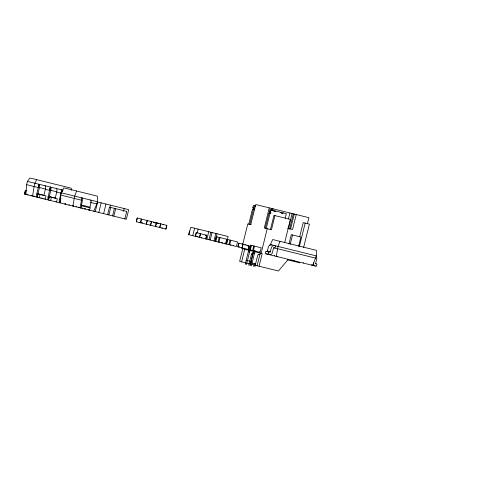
<?xml version="1.0" encoding="UTF-8"?>
<svg xmlns="http://www.w3.org/2000/svg" width="489" height="489" viewBox="0 0 489 489"><rect width="100%" height="100%" fill="white"/><g stroke="black" fill="none" stroke-linecap="round" stroke-linejoin="round"><path stroke-width="0.73" d="M93.692 211.187L96.84 203.992L97.397 201.737L97.415 196.162L63.876 187.862L61.29 192.8L60.734 195.056L60.159 202.886M312.654 265.374L316.352 255.924L316.371 250.344L272.691 239.537L269.83 245.606M25.905 194.408L26.608 184.665L27.421 181.382L29.963 177.996L71.211 188.198L71.547 190.294M49.273 196.706L50.893 189.873A3.515 1.161 -76.1 0 0 50.691 187.269L50.428 187.079L49.615 190.362L45.19 189.267M32.58 196.065L34.12 186.529L34.933 183.241L36.644 179.646M276.254 256.364L278.058 246.444L279.977 241.34M271.811 244.903L271.505 244.848A3.099 2.928 -76.1 0 0 268.418 246.835L267.3 251.34L266.756 251.621M274.794 245.637L274.488 245.582A3.099 2.928 -76.1 0 0 271.401 247.568L270.166 252.275L265.784 251.383L265.221 253.638L316.401 266.303L316.958 264.048L315.173 263.608M36.779 193.937L36.681 194.396A3.515 1.161 -76.1 0 0 36.883 197.006L37.146 197.195L39.566 187.073A3.515 1.161 -76.1 0 0 39.364 184.463L39.102 184.274L36.779 193.937L37.946 193.772L43.912 195.38M43.906 195.245L45.526 188.546A3.515 1.161 -76.1 0 0 45.324 185.936L45.061 185.753M49.621 190.368L48.008 197.201A3.515 1.161 -76.1 0 0 48.209 199.805L48.472 199.995L49.285 196.712L57.354 198.711L56.547 201.994M56.388 188.552L56.651 188.742A3.515 1.161 -76.1 0 1 56.852 191.352L55.233 198.179M62.305 191.829A3.515 1.161 -76.1 0 0 62.011 190.068L61.748 189.879L59.328 200.001A3.515 1.161 -76.1 0 0 59.53 202.611L59.792 202.801L60.447 200.172L59.664 202.709M60.936 197.99L60.599 199.506M254.873 266.749L257.593 255.698A1.693 1.601 -76.1 0 1 259.763 254.524M24.994 194.188L24.688 193.675L25.397 190.802L25.905 190.49M25.141 194.225L25.954 190.936M31.192 195.722L31.29 195.307M31.485 195.789L31.583 195.38M34.743 196.596L34.841 196.187M37.684 197.324L37.378 196.816M39.261 197.715L40.074 194.433M39.566 197.794L39.664 197.379M40.942 198.131L41.039 197.721M42.506 198.522L42.61 198.112M45.22 199.194L46.033 195.906L37.953 193.901L37.023 197.104M50.385 187.067L49.572 190.349L50.556 187.171M50.587 200.521L51.394 197.238M72.989 205.631L72.885 206.04L74.701 196.12L76.62 191.016M76.143 206.841L76.241 206.431M79.084 207.574L78.778 207.061M81.235 200.129L81.791 197.874M89.621 210.178L90.178 207.923L81.272 205.698L82.384 200.796A3.099 1.027 -76.1 0 0 82.164 197.99L82.066 197.941M81.107 208.076L81.669 205.82M82.341 208.375L82.439 207.966M88.57 209.922L89.084 209.61M89.835 207.843L90.893 202.898A3.099 1.027 -76.1 0 0 90.679 200.099L90.575 200.05M94.768 211.456L95.282 211.144M95.257 211.572L97.629 201.975M98.79 212.446L101.162 202.849M103.601 213.638L105.979 204.041M107.635 214.64L109.487 207.153L126.712 211.413L124.86 218.901M110.001 207.269L110.52 205.166M108.87 214.946L110.722 207.458M112.58 215.863L114.438 208.375M113.821 216.169L115.673 208.681M123.466 211.34L124.157 208.54M136.81 221.859L136.504 221.346L137.213 218.473L137.721 218.161M140.062 222.66L140.166 222.25L142.635 222.862M140.979 218.968L141.284 219.482L140.569 222.354M140.606 222.795L141.523 219.103M146.26 224.194L147.177 220.502M146.822 224.335L146.523 223.828L147.232 220.955L147.739 220.643M150.08 225.142L150.588 224.83L151.303 221.957L150.997 221.45M150.624 225.276L151.535 221.584M153.833 222.587L153.937 222.177M155.465 226.474L156.382 222.782M156.009 226.609L155.704 226.095L156.413 223.222L158.198 223.669M156.822 223.326L156.92 222.917M157.091 223.394L157.195 222.984M159.261 227.416L159.775 227.104L160.484 224.231L160.178 223.724M159.805 227.55L160.722 223.852M162.207 228.143L161.902 227.629M163.02 224.861L163.118 224.451M165.459 228.95L165.563 228.54M166.272 225.667L166.376 225.252M165.973 228.638L166.682 225.765M189.524 230.985L188.613 234.677L236.419 246.511L237.544 241.939L227.037 239.341L225.906 243.907M188.882 234.744L190.734 227.257L228.07 236.499L226.389 243.302M192.752 235.704L194.604 228.216M195.294 236.334L196.211 232.636L206.749 235.246L205.838 238.938M195.838 236.468L195.942 236.059M196.755 232.77L196.242 233.082L195.533 235.955L198.008 236.566M197.232 232.727L198.137 229.09M199.096 237.269L199.604 236.963L200.313 234.09L200.007 233.577M199.457 237.361L199.561 236.951M199.64 237.403L200.551 233.711M201.627 237.898L201.731 237.489M205.294 238.803L205.802 238.498L206.511 235.625L205.136 235.282M206.107 235.521L206.205 235.111M206.884 239.2L208.736 231.713M208.992 239.72L210.845 232.232M210.227 240.026L212.079 232.538M213.938 240.949L215.796 233.461M215.093 241.23L216.224 236.664L226.731 239.262L225.6 243.834M215.178 241.254L217.03 233.766M215.845 241.419L216.975 236.853M218.112 241.976L219.243 237.409M218.864 242.165L219.995 237.599M219.378 242.293L219.482 241.884M221.548 242.831L221.651 242.416M222.581 243.082L222.721 242.513M224.842 243.644L224.989 243.076M226.664 244.097L227.795 239.531M228.675 244.592L228.779 244.182M228.925 244.653L230.056 240.087M229.683 244.842L230.814 240.276M230.845 245.13L230.949 244.72M233.4 245.759L233.54 245.191M238.332 246.982L238.43 246.572M239.243 243.29L238.736 243.595L238.027 246.468L239.402 246.811M242.22 244.457L242.318 244.048M241.584 247.789L242.098 247.477L242.807 244.604L242.501 244.09M242.782 244.145L247.795 223.907L251.169 224.744M242.128 247.923L243.045 244.225M248.779 224.151L252.465 209.261A0.764 0.721 -76.1 0 0 253.351 208.687A0.764 0.721 -76.1 0 0 252.831 207.77L253.381 205.539L255.771 206.126M242.764 248.742L239.634 261.401L278.4 270.992L287.856 259.897M249.763 224.396L253.449 209.5A0.764 0.721 -76.1 0 0 254.335 208.931A0.764 0.721 -76.1 0 0 253.815 208.014L254.366 205.777M244.531 248.516L244.628 248.106M245.441 244.824L244.934 245.13M250.747 224.64L255.723 204.536L308.895 217.691L307.416 223.65M241.603 261.884L244.732 249.225M248.296 249.011L249.005 246.138L246.939 245.625M248.357 250.123L249.28 246.401L250.68 246.749M245.203 264.36L248.339 251.701A3.833 3.619 -76.1 0 1 248.956 250.344L249.268 249.952A3.833 3.619 -76.1 0 1 250.02 249.323M250.509 246.707L249.586 250.429L253.925 251.505L254.194 251.175A3.833 3.619 -76.1 0 1 254.94 250.539M246.438 264.665L249.567 252.006A3.833 3.619 -76.1 0 1 250.191 250.649L250.502 250.258M250.344 249.952L251.474 245.386M248.718 265.227L251.639 253.693L252.177 253.143L253.632 253.326L252.397 253.021A1.693 1.601 -76.1 0 1 253.608 253.002M252.605 250.515L253.736 245.949M253.363 250.698L254.488 246.132M249.952 265.533L252.624 254.738A1.693 1.601 -76.1 0 1 253.406 253.449M250.13 265.576L253.259 252.917A3.833 3.619 -76.1 0 1 253.883 251.56M254.818 250.405L254.506 251.646L262.208 253.553L259.072 266.212M251.358 265.882L254.494 253.223A3.833 3.619 -76.1 0 1 255.111 251.866L255.423 251.48M253.644 266.444L254.341 263.626M269.256 207.886L264.28 227.99L271.45 229.763L274.952 215.612M259.341 252.183L259.482 251.609M265.264 228.235L268.95 213.338A0.764 0.721 -76.1 0 0 269.836 212.77A0.764 0.721 -76.1 0 0 269.317 211.853L269.873 209.616L274.372 210.728A0.764 0.721 -76.1 0 0 274.891 211.645A0.764 0.721 -76.1 0 0 275.778 211.077M257.104 265.723L260.24 253.064M266.248 228.473L269.934 213.583A0.764 0.721 -76.1 0 0 270.82 213.015A0.764 0.721 -76.1 0 0 270.301 212.092L270.857 209.86M271.536 210.735L272.067 208.577M261.15 253.29L267.232 228.718M272.685 210.313L273.051 208.821M270.466 229.518L273.968 215.374L290.411 219.439L284.647 242.752M268.137 254.359L268.761 252.122M275.014 248.088L275.57 245.833M274.335 255.894L274.433 255.478M285.209 218.155L286.316 213.687L282.171 212.66A0.764 0.721 -76.1 0 1 281.475 213.253M277.587 256.694L277.691 256.285M288.443 218.956L289.916 212.996M288.302 228.84L292.092 213.534M289.537 229.145L293.321 213.84M290.588 228.968L294.274 214.072M288.962 243.987L291.267 234.665L300.931 237.061L298.626 246.377M296.242 214.561L292.556 229.457L287.636 228.235M290.191 244.292L292.495 234.971M291.835 260.221L291.933 259.812M299.702 236.755L303.204 222.605L309.384 224.139L303.602 247.513M294.005 260.759L294.109 260.35M299.402 246.401L305.173 223.094M303.302 263.058L303.406 262.648M38.307 187.58L39.23 184.365M48.344 199.903L49.285 196.712M60.954 193.186L61.877 189.97M38.301 187.697L39.475 187.538L45.434 189.011M49.627 190.496L50.795 190.337L56.755 191.81M27.256 194.744L27.573 194.701A3.515 1.161 -76.1 0 0 27.934 194.426M33.215 196.223L33.533 196.175A3.515 1.161 -76.1 0 0 33.888 195.906M37.983 197.403L38.301 197.354M48.099 196.737L49.273 196.578L55.233 198.051M43.943 198.876L44.261 198.834M49.902 200.349L50.22 200.307M59.426 199.536L60.593 199.378M55.862 201.823L56.18 201.78M252.831 207.77L253.815 208.014M269.317 211.853L270.301 212.092M252.465 209.261L253.449 209.5M268.95 213.338L269.934 213.583M27.421 181.382L63.075 190.209M61.29 192.8L97.397 201.737M270.111 244.482L316.352 255.924M97.36 201.908L128.705 209.665L126.327 219.261L24.45 194.054L25.367 190.355L26.742 190.698M26.608 184.665L38.545 187.623M56.314 192.018L61.48 193.296M60.734 195.056L81.516 200.209L80.618 204.763A2.732 0.905 -76.1 0 0 80.74 207.984M90.453 202.409L96.84 203.992M273.522 247.715L315.796 258.18M154.053 222.642L156.119 223.155M81.345 205.013L89.854 207.122M267.355 251.046L270.338 251.786M85.013 208.601L85.416 208.705M241.713 248.479L249.231 250.344M287.538 259.818L299.806 262.856M248.339 251.701L249.567 252.006M253.259 252.917L254.494 253.223M258.534 254.225L260.093 254.61M251.389 254.433L252.624 254.738M246.218 260.276L250.961 261.45M250.826 262.758L255.57 263.932M315.986 263.809L315.625 263.357L316.75 258.791A3.099 2.928 -76.1 0 0 316.157 256.529M65.752 204.274L65.489 204.084A3.515 1.161 -76.1 0 1 65.3 203.675M313.865 265.674A2.732 2.579 -76.1 0 1 312.618 264.922M315.35 266.04A2.732 2.579 -76.1 0 1 313.498 262.795M312.373 265.307A2.732 2.579 -76.1 0 1 311.395 264.812M267.367 253.913A2.732 2.579 -76.1 0 1 266.273 253.895M269.213 254.182A2.732 2.579 -76.1 0 1 267.764 254.268M269.256 254.635A2.732 2.579 -76.1 0 0 272.483 252.245L273.412 248.485A0.776 0.733 -76.1 0 1 274.305 247.911M69.432 204.738A2.732 0.905 -76.1 0 1 68.851 205.038M65.171 203.687A2.732 0.905 -76.1 0 1 64.597 203.986M73.527 205.948A2.732 0.905 -76.1 0 1 73.112 206.095M84.994 209.035A2.732 0.905 -76.1 0 1 84.628 208.503M84.689 206.566A2.732 0.905 -76.1 0 1 84.768 206.187M89.255 210.087A2.732 0.905 -76.1 0 1 88.882 209.555M280.741 212.513A0.764 0.721 -76.1 0 1 280.765 212.312M274.091 211.425A0.764 0.721 -76.1 0 0 274.794 210.832L281.75 212.556A0.764 0.721 -76.1 0 0 282.269 213.473A0.764 0.721 -76.1 0 0 283.155 212.904M273.461 211.065A0.764 0.721 -76.1 0 1 273.388 210.484M137.177 218.027L136.266 221.725L166.003 229.084L166.92 225.386L137.177 218.027M238.705 243.155L237.788 246.847L248.326 249.457L249.243 245.759L238.705 243.155M250.716 245.203L249.586 249.769L260.093 252.367L261.224 247.801L250.716 245.203"/></g></svg>
